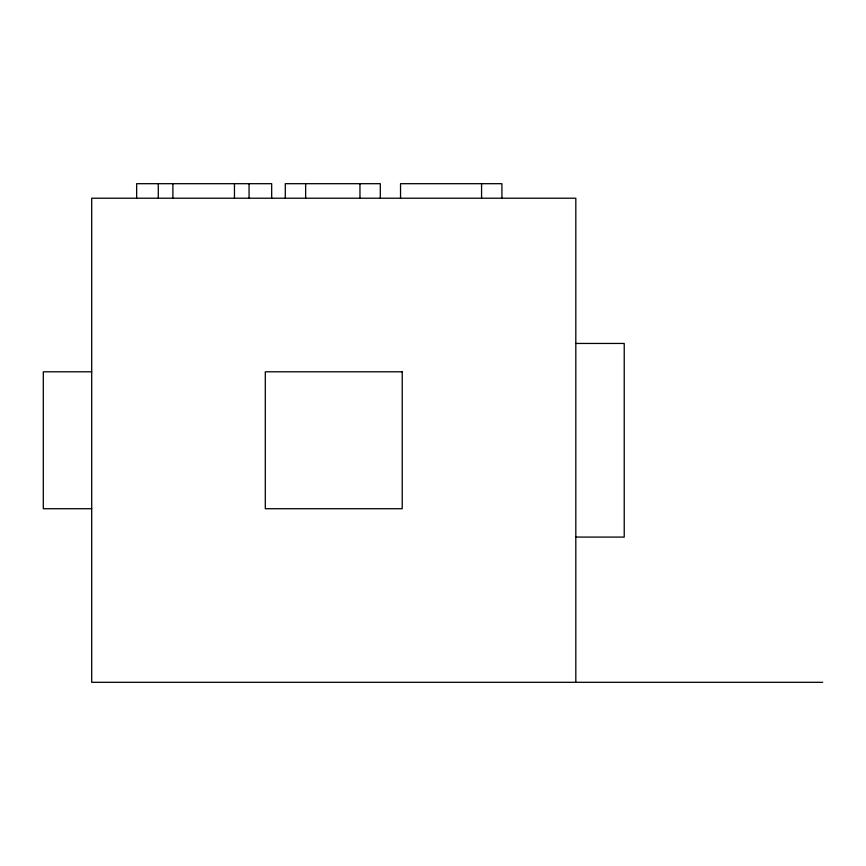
<?xml version="1.0" encoding="UTF-8"?>
<svg xmlns="http://www.w3.org/2000/svg" width="866" height="866" viewBox="0 0 866 866"><rect width="100%" height="100%" fill="white"/><g stroke="black" fill="none" stroke-linecap="round" stroke-linejoin="round"><path stroke-width="1.3" d="M575.814 343.445L624.224 343.445L624.224 537.082L575.814 537.082M91.709 371.795L43.3 371.795L43.3 508.721L91.709 508.721M822.7 682.311L91.709 682.311L91.709 198.217L575.814 198.217L575.814 682.311M501.912 198.217L501.912 183.689L400.536 183.689L400.536 198.217M481.572 183.689L481.572 198.217M380.304 198.217L380.304 183.689L285.304 183.689L285.304 198.217M359.964 183.689L359.964 198.217M305.644 183.689L305.644 198.217M271.675 198.217L271.675 183.689L136.644 183.689L136.644 198.217M249.062 183.689L249.062 198.217M234.459 183.689L234.459 198.217M172.886 183.689L172.886 198.217M158.283 183.689L158.283 198.217M402.225 371.795L265.299 371.795L265.299 508.721L402.225 508.721L402.225 371.795"/></g></svg>
